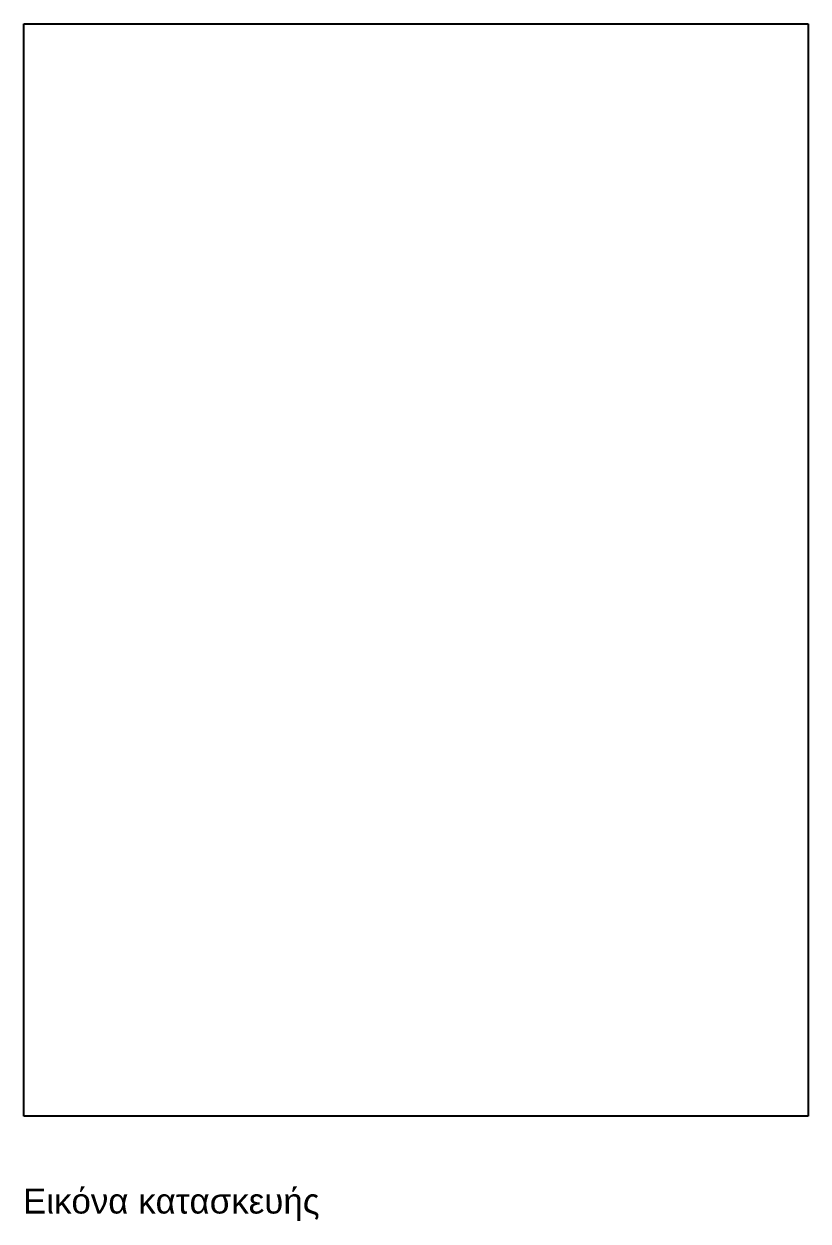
# Model space of a CAD drawing. Header units: millimetres. Extents: x 173.66 to 175.34, y 12.62 to 13.8.
# Drawn here: x 174.868 to 175.339, y 12.623 to 13.342 of the extents above; entities that cross this region are included whole.
import ezdxf

# ---------------------------------------------------------------- set-up
doc = ezdxf.new("R2010")
doc.units = ezdxf.units.MM
doc.header["$XCLIPFRAME"] = 0
doc.layers.add('A-TEXT', color=7, linetype='Continuous')
doc.styles.get("Standard").update_dxf_attribs({"font": 'arial.ttf'})
picture_1 = doc.add_image_def('image1.jpg', size_in_pixel=(333, 464))

msp = doc.modelspace()

# ---------------------------------------------------------------- texts
at = {"layer": 'A-TEXT', "insert": (174.8672543579824, 12.6426199089123), "char_height": 0.015, "attachment_point": 1}
msp.add_mtext_dynamic_manual_height_columns('Εικόνα κατασκευής', width=1.78417997730912, gutter_width=0.6, heights=[0], dxfattribs=at)

# ---------------------------------------------------------------- pictures from other files: only their frames are drawn
image = msp.add_image(picture_1, insert=(174.8678349319835, 12.68602510590924), size_in_units=(0.4708578771703566, 0.6560902552764128))
image.set_boundary_path([(-0.5, -0.5), (332.5, 463.4999999999998)])
image.dxf.clipping = 0

doc.saveas('drawing.dxf')
